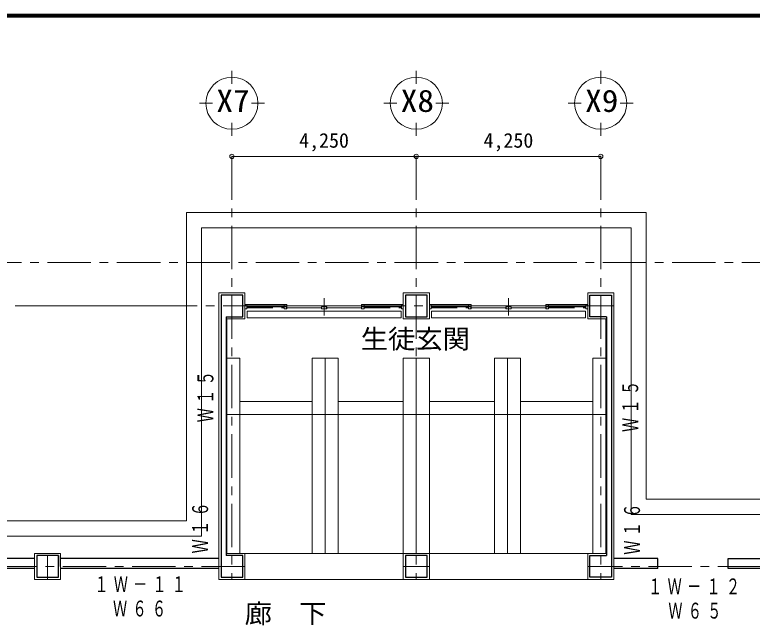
# Model space of a CAD drawing. Units: millimetres at full size, sheet at 1:200. Extents: x -55340 to 55340, y -38040 to 38040.
# Drawn here: x -24730 to -7730, y 23980 to 38040 of the extents above; entities that cross this region are included whole.
import ezdxf
from ezdxf.enums import TextEntityAlignment as Align

# ---------------------------------------------------------------- set-up
doc = ezdxf.new("R2010")
doc.units = ezdxf.units.MM
doc.header["$LTSCALE"] = 200
doc.header["$PDMODE"] = 32
doc.header["$PDSIZE"] = 100
for name, pattern in [('CHAIN1', [8, 5, -1, 1, -1]), ('CHAIN2', [12, 9, -1, 1, -1]), ('DASHED3', [4, 3, -1])]:
    doc.linetypes.add(name, pattern=pattern)
for name, color, linetype, lineweight in [('0-0_補助線', 4, 'Continuous', 9), ('0-1_通り芯', 3, 'Continuous', 18), ('0-4_仕上', 4, 'Continuous', 9), ('0-5_建具(ｻｯｼ)', 3, 'Continuous', 18), ('0-A_寸法', 6, 'Continuous', 9), ('0-B_文字', 2, 'Continuous', 9), ('2-0_補助線', 2, 'Continuous', 25), ('2-2_躯体', 2, 'Continuous', 25), ('2-D_予備', 2, 'Continuous', 25), ('3-A_寸法', 2, 'Continuous', 25), ('F-0_F-0ﾚｲﾔ', 5, 'Continuous', 50)]:
    doc.layers.add(name, color=color, linetype=linetype, lineweight=lineweight)
doc.layers.add('2-3_外壁', color=2, linetype='Continuous')
doc.styles.add('ＭＳ ゴシック', font='')
doc.styles.get('ＭＳ ゴシック').set_extended_font_data('MS Gothic')

msp = doc.modelspace()

# ---------------------------------------------------------------- linework, layer by layer
at = {"layer": '0-0_補助線', "color": 3, "lineweight": 18}
for p, q in [((-20023.6, 31033.7), (-20023.6, 31633.7)), ((-15773.6, 31633.7), (-15173.6, 31633.7)), ((-15773.6, 31033.7), (-15773.6, 31633.7)), ((-15173.6, 31633.7), (-15173.6, 31033.7)), ((-11523.6, 31633.7), (-10923.6, 31633.7)), ((-11523.6, 31033.7), (-11523.6, 31633.7)), ((-10923.6, 31633.7), (-10923.6, 31033.7)), ((-19413.6, 31363.7), (-19383.6, 31363.7)), ((-19413.6, 31353.7), (-19413.6, 31363.7)), ((-19393.6, 31338.7), (-18511.1, 31338.7)), ((-18521.1, 31313.7), (-18461.1, 31313.7)), ((-18471.1, 31288.7), (-17648.6, 31288.7)), ((-18461.1, 31263.7), (-18461.1, 31363.7)), ((-17658.6, 31263.7), (-17658.6, 31313.7)), ((-17658.6, 31313.7), (-17538.6, 31313.7)), ((-17598.6, 31263.7), (-17598.6, 31313.7)), ((-17548.6, 31288.7), (-16726.1, 31288.7)), ((-16736.1, 31363.7), (-16676.1, 31363.7)), ((-16736.1, 31263.7), (-16736.1, 31363.7)), ((-16736.1, 31313.7), (-16676.1, 31313.7)), ((-16686.1, 31338.7), (-15803.6, 31338.7)), ((-15783.6, 31353.7), (-15783.6, 31363.7)), ((-15163.6, 31363.7), (-15133.6, 31363.7)), ((-15163.6, 31353.7), (-15163.6, 31363.7)), ((-15143.6, 31338.7), (-14261.1, 31338.7)), ((-14271.1, 31363.7), (-14211.1, 31363.7)), ((-14271.1, 31263.7), (-14271.1, 31363.7)), ((-14271.1, 31313.7), (-14211.1, 31313.7)), ((-14221.1, 31288.7), (-13398.6, 31288.7)), ((-14211.1, 31263.7), (-14211.1, 31363.7)), ((-13408.6, 31313.7), (-13288.6, 31313.7)), ((-13408.6, 31263.7), (-13408.6, 31313.7)), ((-13348.6, 31263.7), (-13348.6, 31313.7)), ((-13298.6, 31288.7), (-12476.1, 31288.7)), ((-13288.6, 31263.7), (-13288.6, 31313.7)), ((-12486.1, 31363.7), (-12426.1, 31363.7)), ((-12486.1, 31263.7), (-12486.1, 31363.7)), ((-12486.1, 31313.7), (-12426.1, 31313.7)), ((-12436.1, 31338.7), (-11553.6, 31338.7)), ((-11533.6, 31353.7), (-11533.6, 31363.7)), ((-19413.6, 31263.7), (-19413.6, 31273.7)), ((-18521.1, 31263.7), (-18461.1, 31263.7)), ((-15163.6, 31263.7), (-15163.6, 31273.7)), ((-14271.1, 31263.7), (-14211.1, 31263.7)), ((-13408.6, 31263.7), (-13288.6, 31263.7)), ((-19838.6, 25633.7), (-19838.6, 31033.7)), ((-19423.6, 31033.7), (-19838.6, 31033.7)), ((-15173.6, 31033.7), (-15773.6, 31033.7)), ((-11108.6, 31033.7), (-11523.6, 31033.7)), ((-11108.6, 31033.7), (-11108.6, 25633.7)), ((-10923.6, 31033.7), (-10923.6, 25633.7)), ((-19838.6, 25633.7), (-19423.6, 25633.7)), ((-15773.6, 25033.7), (-15773.6, 25633.7)), ((-15173.6, 25633.7), (-15173.6, 25033.7)), ((-11523.6, 25633.7), (-11108.6, 25633.7)), ((-11523.6, 25033.7), (-11523.6, 25633.7)), ((-10923.6, 25633.7), (-10923.6, 25033.7)), ((-15173.6, 25033.7), (-15773.6, 25033.7)), ((-10923.6, 25033.7), (-11523.6, 25033.7))]:
    msp.add_line(p, q, dxfattribs=at)
at = {"layer": '0-0_補助線'}
for p, q in [((-17598.6, 31113.7), (-17598.6, 31513.7)), ((-13348.6, 31113.7), (-13348.6, 31513.7)), ((-19383.6, 31363.7), (-18521.1, 31363.7)), ((-19383.6, 31313.7), (-18521.1, 31313.7)), ((-16676.1, 31363.7), (-15813.5, 31363.7)), ((-16676.1, 31313.7), (-15813.5, 31313.7)), ((-15133.6, 31363.7), (-14271.1, 31363.7)), ((-15133.6, 31313.7), (-14271.1, 31313.7)), ((-12426.1, 31363.7), (-11563.5, 31363.7)), ((-12426.1, 31313.7), (-11563.5, 31313.7)), ((-11108.6, 25633.7), (-11108.6, 30133.7)), ((-19838.6, 28833.7), (-19538.6, 28833.7)), ((-17873.6, 28833.7), (-17273.6, 28833.7)), ((-15773.6, 28833.7), (-15173.6, 28833.7)), ((-13673.6, 28833.7), (-13073.6, 28833.7)), ((-11108.6, 28833.7), (-11408.6, 28833.7)), ((-19423.6, 25633.7), (-15773.6, 25633.7)), ((-17273.6, 25633.7), (-17873.6, 25633.7)), ((-11523.6, 25633.7), (-15173.5, 25633.7)), ((-11408.6, 25633.7), (-11108.6, 25633.7))]:
    msp.add_line(p, q, dxfattribs=at)
at = {"layer": '0-0_補助線', "linetype": 'CHAIN2'}
msp.add_line((-10923.6, 31333.7), (-24010.9, 31333.7), dxfattribs=at)
at = {"layer": '0-0_補助線', "color": 3, "linetype": 'DASHED3', "lineweight": 18}
for p, q in [((-19383.6, 31288.7), (-18521.1, 31288.7)), ((-16676.1, 31288.7), (-15813.5, 31288.7)), ((-15133.6, 31288.7), (-14271.1, 31288.7)), ((-12426.1, 31288.7), (-11563.5, 31288.7))]:
    msp.add_line(p, q, dxfattribs=at)
at = {"layer": '0-0_補助線'}
for points in [[(-30923.6, 26383.7), (-20773.6, 26383.7), (-20773.6, 33483.7), (-10173.6, 33483.7), (-10173.6, 26883.7), (-3573.6, 26883.7), (-3573.6, 28971.6), (-23.6, 28971.6), (-23.6, 33383.7)], [(-31273.6, 26033.7), (-20423.6, 26033.7), (-20423.6, 33133.7), (-10523.6, 33133.7), (-10523.6, 26533.7), (-3223.6, 26533.7), (-3223.6, 28621.6), (326.4, 28621.6), (326.4, 33033.7)], [(-19538.6, 25633.7), (-19838.6, 25633.7), (-19838.6, 30133.7)]]:
    msp.add_lwpolyline(points, dxfattribs=at)
at = {"layer": '0-0_補助線', "color": 3, "lineweight": 18}
for points in [[(-20023.6, 31633.7), (-19423.6, 31633.7), (-19423.6, 31033.7)], [(-19413.6, 31263.7), (-19383.6, 31263.7), (-19383.6, 31363.7)], [(-18521.1, 31263.7), (-18521.1, 31363.7), (-18461.1, 31363.7)], [(-17658.6, 31263.7), (-17538.6, 31263.7), (-17538.6, 31313.7)], [(-16736.1, 31263.7), (-16676.1, 31263.7), (-16676.1, 31363.7)], [(-15813.5, 31263.7), (-15813.5, 31363.7), (-15783.6, 31363.7)], [(-15163.6, 31263.7), (-15133.6, 31263.7), (-15133.6, 31363.7)], [(-12486.1, 31263.7), (-12426.1, 31263.7), (-12426.1, 31363.7)], [(-11563.5, 31263.7), (-11563.5, 31363.7), (-11533.6, 31363.7)], [(-15813.5, 31263.7), (-15783.6, 31263.7), (-15783.6, 31273.7)], [(-11563.5, 31263.7), (-11533.6, 31263.7), (-11533.6, 31273.7)], [(-20023.6, 25033.7), (-20023.6, 25633.7), (-20023.6, 31033.7)], [(-19423.6, 25633.7), (-19423.6, 25033.7), (-20023.5, 25033.7)]]:
    msp.add_lwpolyline(points, dxfattribs=at)
msp.add_lwpolyline([(-24273.6, 25633.7), (-23673.6, 25633.7), (-23673.6, 25033.7), (-24273.6, 25033.7)], close=True, dxfattribs=at)
at = {"layer": '0-1_通り芯'}
for p, q in [((-19723.6, 36752.1), (-19723.6, 36452.1)), ((-15473.6, 36752.1), (-15473.6, 36452.1)), ((-11223.6, 36752.1), (-11223.6, 36452.1)), ((-20173.6, 36002.1), (-20473.6, 36002.1)), ((-18973.6, 36002.1), (-19273.6, 36002.1)), ((-15923.6, 36002.1), (-16223.6, 36002.1)), ((-14723.6, 36002.1), (-15023.6, 36002.1)), ((-11673.6, 36002.1), (-11973.6, 36002.1)), ((-10473.6, 36002.1), (-10773.6, 36002.1)), ((-19723.6, 35252.1), (-19723.6, 35552.1)), ((-15473.6, 35252.1), (-15473.6, 35552.1)), ((-11223.6, 35252.1), (-11223.6, 35552.1))]:
    msp.add_line(p, q, dxfattribs=at)
at = {"layer": '0-1_通り芯', "color": 4, "linetype": 'CHAIN1', "lineweight": 9}
for p, q in [((-19723.6, 34777.1), (-19723.6, 25033.7)), ((-15473.6, 34777.1), (-15473.6, 25033.7)), ((-11223.6, 34777.1), (-11223.6, 25033.7)), ((9026.4, 32333.7), (-49507.7, 32333.7)), ((-10923.6, 31333.7), (-47107.7, 31333.7)), ((-23973.6, 25583.7), (-23973.6, 25033.7)), ((-19423.6, 25333.7), (-48307.7, 25333.7)), ((-15173.6, 25333.7), (-15773.6, 25333.7)), ((5276.4, 25333.7), (-11523.6, 25333.7))]:
    msp.add_line(p, q, dxfattribs=at)
at = {"layer": '0-1_通り芯'}
for centre in [(-19723.6, 36002.1), (-15473.6, 36002.1), (-11223.6, 36002.1)]:
    msp.add_circle(centre, 600, dxfattribs=at)
at = {"layer": '0-4_仕上', "color": 7, "lineweight": 18}
for p, q in [((-17573.6, 30133.7), (-17573.6, 25633.7)), ((-17273.6, 30133.7), (-17273.6, 25633.7)), ((-15473.6, 30133.7), (-15473.6, 25633.7)), ((-13673.6, 25633.7), (-13673.6, 30133.7)), ((-13373.6, 30133.7), (-13373.6, 25633.7))]:
    msp.add_line(p, q, dxfattribs=at)
for points in [[(-19838.6, 30133.7), (-19538.6, 30133.7), (-19538.6, 25633.7)], [(-17873.6, 25633.7), (-17873.6, 30133.7), (-17273.6, 30133.7)], [(-15773.6, 25633.7), (-15773.6, 30133.7), (-15173.6, 30133.7), (-15173.6, 25633.7)], [(-13673.6, 30133.7), (-13073.6, 30133.7), (-13073.6, 25633.7)], [(-11108.6, 30133.7), (-11408.6, 30133.7), (-11408.6, 25633.7)]]:
    msp.add_lwpolyline(points, dxfattribs=at)
at = {"layer": '0-5_建具(ｻｯｼ)', "color": 4, "lineweight": 9}
for p, q in [((-19373.6, 31213.7), (-19373.6, 31063.7)), ((-19373.6, 31213.7), (-15823.6, 31213.7)), ((-15823.6, 31213.7), (-15823.6, 31063.7)), ((-15123.5, 31213.7), (-15123.5, 31063.7)), ((-11573.6, 31213.7), (-15123.5, 31213.7)), ((-11573.6, 31213.7), (-11573.6, 31063.7)), ((-19373.6, 31063.7), (-15823.6, 31063.7)), ((-11573.6, 31063.7), (-15123.5, 31063.7)), ((-19538.6, 29133.7), (-17873.6, 29133.7)), ((-15773.6, 29133.7), (-17273.6, 29133.7)), ((-15173.5, 29133.7), (-13673.5, 29133.7)), ((-11408.5, 29133.7), (-13073.6, 29133.7)), ((-19538.6, 28833.7), (-17873.6, 28833.7)), ((-15773.6, 28833.7), (-17273.6, 28833.7)), ((-15173.5, 28833.7), (-13673.5, 28833.7)), ((-11408.5, 28833.7), (-13073.6, 28833.7)), ((-19423.6, 25033.7), (-15773.6, 25033.7)), ((-11523.6, 25033.7), (-15173.5, 25033.7))]:
    msp.add_line(p, q, dxfattribs=at)
at = {"layer": '0-5_建具(ｻｯｼ)'}
msp.add_line((-15173.6, 25633.7), (-15773.6, 25633.7), dxfattribs=at)
at = {"layer": '0-A_寸法', "color": 4}
for p, q in [((-19723.6, 34777.1), (-15473.6, 34777.1)), ((-15473.6, 34777.1), (-11223.6, 34777.1))]:
    msp.add_line(p, q, dxfattribs=at)
at = {"layer": '0-A_寸法'}
for p in [(-19723.6, 34777.1), (-15473.6, 34777.1), (-11223.6, 34777.1)]:
    msp.add_point(p, dxfattribs=at)
at = {"layer": '2-2_躯体'}
for p, q in [((-15223.6, 31083.7), (-15223.6, 31583.7)), ((-19973.6, 31083.7), (-19973.6, 25583.7)), ((-19853.6, 31083.7), (-19853.6, 25583.7)), ((-11093.6, 31083.7), (-11473.6, 31083.7)), ((-11093.6, 31083.7), (-11093.6, 25583.7)), ((-10973.6, 31083.7), (-10973.6, 25583.7)), ((-24223.6, 25583.7), (-24223.6, 25083.7)), ((-23723.6, 25083.7), (-23723.6, 25583.7)), ((-19973.6, 25583.7), (-19973.6, 25083.7)), ((-11473.6, 25583.7), (-11093.6, 25583.7)), ((-10973.6, 25583.7), (-10973.6, 25083.7)), ((-24223.6, 25083.7), (-23723.6, 25083.7)), ((-19973.6, 25083.7), (-19473.6, 25083.7))]:
    msp.add_line(p, q, dxfattribs=at)
for points in [[(-19853.6, 31083.7), (-19473.6, 31083.7), (-19473.6, 31583.7), (-19973.6, 31583.7), (-19973.6, 31083.7)], [(-15223.6, 31583.7), (-15723.6, 31583.7), (-15723.6, 31083.7), (-15223.6, 31083.7)], [(-11473.6, 31083.7), (-11473.6, 31583.7), (-10973.6, 31583.7), (-10973.6, 31083.7)], [(-23723.6, 25583.7), (-24223.6, 25583.7), (-24223.6, 25313.7)], [(-19473.6, 25083.7), (-19473.6, 25583.7), (-19853.6, 25583.7)], [(-10973.6, 25083.7), (-11473.6, 25083.7), (-11473.6, 25583.7)]]:
    msp.add_lwpolyline(points, dxfattribs=at)
msp.add_lwpolyline([(-15723.6, 25083.7), (-15223.6, 25083.7), (-15223.6, 25583.7), (-15723.6, 25583.7)], close=True, dxfattribs=at)
at = {"layer": '2-D_予備'}
for p, q in [((-23723.6, 25583.7), (-23723.6, 25333.7)), ((-10973.6, 25583.7), (-10973.6, 25333.7))]:
    msp.add_line(p, q, dxfattribs=at)
at = {"layer": '3-A_寸法'}
for p, q in [((-24273.6, 25513.7), (-25373.6, 25513.7)), ((-20023.6, 25513.7), (-23673.6, 25513.7)), ((-9908.6, 25513.7), (-10923.6, 25513.7)), ((-9908.6, 25283.7), (-9908.6, 25513.7)), ((-24273.6, 25283.7), (-25373.6, 25283.7)), ((-20023.6, 25283.7), (-23673.6, 25283.7)), ((-9908.6, 25283.7), (-10923.6, 25283.7))]:
    msp.add_line(p, q, dxfattribs=at)
msp.add_lwpolyline([(-7273.6, 25283.7), (-8288.6, 25283.7), (-8288.6, 25513.7), (-7273.6, 25513.7)], dxfattribs=at)
at = {"layer": 'F-0_F-0ﾚｲﾔ'}
for p, q in [((-55340, 38040), (55340, 38040)), ((-55300, 38000), (55300, 38000))]:
    msp.add_line(p, q, dxfattribs=at)

# ---------------------------------------------------------------- texts
at = {"layer": '0-1_通り芯', "color": 2, "style": 'ＭＳ ゴシック', "width": 1.1}
for s, p in [('X7', (-20083.3, 35647.9)), ('X8', (-15833.3, 35647.9)), ('X9', (-11583.3, 35647.9))]:
    msp.add_text(s, height=513.2, dxfattribs=at).set_placement(p, align=Align.BOTTOM_LEFT)
at = {"layer": '0-A_寸法', "color": 2, "style": 'ＭＳ ゴシック'}
for p in [(-18173.6, 34877.1), (-13923.6, 34877.1)]:
    msp.add_text('4,250', height=337.2, dxfattribs=at).set_placement(p, align=Align.BOTTOM_LEFT)
at = {"layer": '0-B_文字', "style": 'ＭＳ ゴシック', "width": 1.05}
for s, p in [('生徒玄関', (-16756.5, 30222)), ('廊\u3000下', (-19432.5, 23898))]:
    msp.add_text(s, height=439.9, dxfattribs=at).set_placement(p, align=Align.BOTTOM_LEFT)
at = {"layer": '2-0_補助線', "char_height": 366.6, "attachment_point": 7, "style": 'ＭＳ ゴシック'}
for s, insert in [('\\T1.37;\\W0.65;１Ｗ－１１', (-22891.7, 24742.1)), ('\\T1.38;\\W0.65;１Ｗ－１２', (-10129.8, 24690.6)), ('\\T1.38;\\W0.65;Ｗ６６', (-22464.5, 24175.6)), ('\\T1.38;\\W0.65;Ｗ６５', (-9664, 24126.7))]:
    msp.add_mtext(s, dxfattribs=dict(at, insert=insert))
at = {"layer": '2-3_外壁', "char_height": 366.6, "attachment_point": 7, "rotation": 90, "style": 'ＭＳ ゴシック'}
for s, insert in [('\\T1.31;\\W0.65;Ｗ１５', (-20144.9, 28655.1)), ('\\T1.31;\\W0.65;Ｗ１５', (-10353.5, 28431.6)), ('\\T1.31;\\W0.65;Ｗ１６', (-20268.1, 25635.3)), ('\\T1.31;\\W0.65;Ｗ１６', (-10312.1, 25605.6))]:
    msp.add_mtext(s, dxfattribs=dict(at, insert=insert))

doc.saveas('drawing.dxf')
